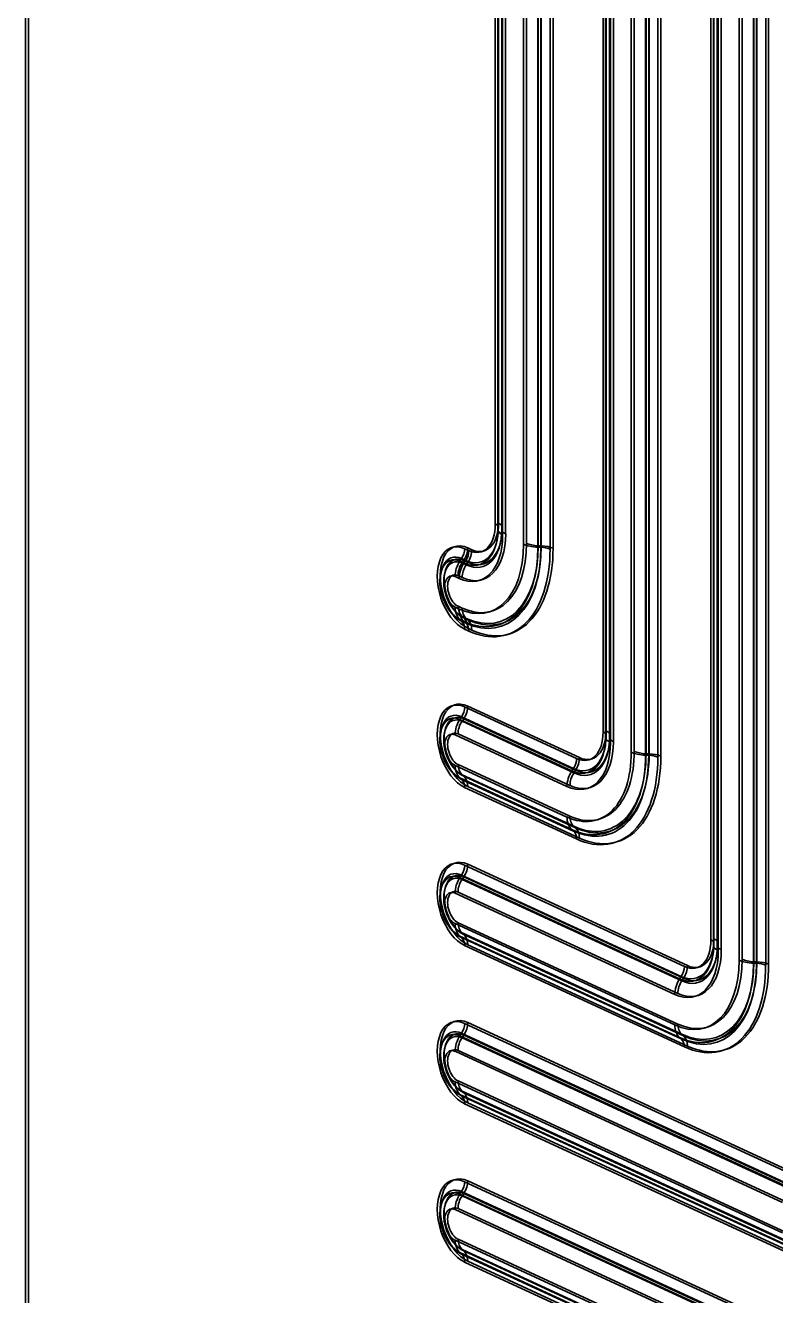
# Model space of a CAD drawing. Header units: millimetres. Extents: x -32 to 32, y -59 to 59.
# Drawn here: x -31.64 to -12.31, y -13.16 to 19.57 of the extents above; entities that cross this region are included whole.
import ezdxf

# ---------------------------------------------------------------- set-up
doc = ezdxf.new("R2010")
doc.units = ezdxf.units.MM
doc.layers.add('1', color=7, linetype='Continuous', true_color=0xffffff)

msp = doc.modelspace()

# ---------------------------------------------------------------- linework, layer by layer
at = {"layer": '1', "color": 254, "linetype": 'Continuous', "lineweight": 35}
for p, q in [((-31.639, -22.539), (-31.639, 51.609)), ((-31.561, -22.515), (-31.561, 51.633)), ((-19.53, 6.725), (-19.53, 33.604)), ((-19.465, 33.457), (-19.465, 6.578)), ((-19.462, 6.599), (-19.462, 33.478)), ((-19.454, 6.629), (-19.454, 33.508)), ((-19.453, 6.749), (-19.453, 33.628)), ((-19.452, 6.642), (-19.452, 33.521)), ((-19.365, 33.457), (-19.365, 6.578)), ((-19.362, 6.595), (-19.362, 33.474)), ((-19.354, 6.625), (-19.354, 33.504)), ((-19.352, 6.642), (-19.352, 33.521)), ((-19.341, 6.448), (-19.341, 33.327)), ((-19.264, 6.471), (-19.264, 33.35)), ((-18.805, 6.2), (-18.805, 33.079)), ((-18.727, 6.224), (-18.727, 33.103)), ((-18.434, 6.125), (-18.434, 33.004)), ((-18.424, 6.163), (-18.424, 33.041)), ((-18.355, 6.122), (-18.355, 33.001)), ((-18.345, 6.159), (-18.345, 33.038)), ((-18.119, 32.953), (-18.119, 6.074)), ((-18.042, 32.977), (-18.042, 6.098)), ((-16.753, 1.366), (-16.753, 28.245)), ((-16.675, 1.39), (-16.675, 28.268)), ((-16.674, 1.283), (-16.674, 28.162)), ((-16.574, 1.283), (-16.574, 28.162)), ((-16.687, 28.098), (-16.687, 1.219)), ((-16.684, 28.119), (-16.684, 1.24)), ((-16.676, 28.148), (-16.676, 1.27)), ((-16.587, 28.098), (-16.587, 1.219)), ((-16.585, 28.115), (-16.585, 1.236)), ((-16.577, 28.145), (-16.577, 1.266)), ((-16.564, 27.967), (-16.564, 1.088)), ((-16.486, 27.991), (-16.486, 1.112)), ((-16.027, 27.72), (-16.027, 0.841)), ((-15.95, 27.743), (-15.95, 0.865)), ((-15.657, 27.645), (-15.657, 0.766)), ((-15.647, 27.682), (-15.647, 0.803)), ((-15.578, 27.642), (-15.578, 0.763)), ((-15.567, 27.679), (-15.567, 0.8)), ((-15.342, 27.594), (-15.342, 0.715)), ((-15.264, 27.617), (-15.264, 0.739)), ((-13.976, -3.993), (-13.976, 22.885)), ((-13.91, 22.738), (-13.91, -4.141)), ((-13.907, -4.12), (-13.907, 22.759)), ((-13.899, -4.09), (-13.899, 22.789)), ((-13.898, -3.97), (-13.898, 22.909)), ((-13.897, -4.076), (-13.897, 22.802)), ((-13.81, 22.738), (-13.81, -4.141)), ((-13.808, -4.123), (-13.808, 22.755)), ((-13.799, -4.094), (-13.799, 22.785)), ((-13.797, -4.076), (-13.797, 22.802)), ((-13.787, -4.271), (-13.787, 22.608)), ((-13.709, -4.247), (-13.709, 22.632)), ((-13.25, -4.518), (-13.25, 22.36)), ((-13.172, -4.495), (-13.172, 22.384)), ((-12.88, -4.594), (-12.88, 22.285)), ((-12.869, -4.556), (-12.869, 22.323)), ((-12.8, -4.597), (-12.8, 22.282)), ((-12.79, -4.559), (-12.79, 22.32)), ((-12.564, 22.234), (-12.564, -4.644)), ((-12.487, 22.258), (-12.487, -4.621)), ((-19.454, 6.629), (-19.462, 6.599)), ((-19.354, 6.625), (-19.362, 6.595)), ((-19.497, 6.256), (-19.487, 6.299)), ((-19.399, 6.234), (-19.389, 6.278)), ((-20.32, 6.086), (-20.213, 6.037)), ((-20.242, 6.11), (-20.136, 6.061)), ((-18.434, 6.125), (-18.355, 6.122)), ((-18.424, 6.163), (-18.345, 6.159)), ((-20.399, 5.833), (-20.443, 5.767)), ((-20.443, 5.767), (-20.337, 5.718)), ((-20.399, 5.833), (-20.293, 5.784)), ((-20.345, 5.784), (-20.388, 5.718)), ((-20.388, 5.718), (-20.282, 5.669)), ((-20.345, 5.784), (-20.238, 5.735)), ((-20.293, 5.784), (-20.337, 5.718)), ((-20.238, 5.735), (-20.282, 5.669)), ((-20.927, 5.495), (-20.936, 5.451)), ((-20.829, 5.474), (-20.839, 5.43)), ((-20.568, 5.368), (-20.462, 5.319)), ((-20.491, 5.392), (-20.384, 5.343)), ((-20.491, 4.604), (-20.384, 4.555)), ((-20.607, 4.373), (-20.575, 4.342)), ((-20.568, 4.581), (-20.462, 4.532)), ((-20.538, 4.446), (-20.505, 4.415)), ((-20.443, 4.258), (-20.399, 4.219)), ((-20.443, 4.258), (-20.337, 4.209)), ((-20.388, 4.341), (-20.282, 4.292)), ((-20.388, 4.341), (-20.345, 4.302)), ((-20.345, 4.302), (-20.238, 4.253)), ((-20.282, 4.292), (-20.238, 4.253)), ((-20.399, 4.219), (-20.293, 4.17)), ((-20.337, 4.209), (-20.293, 4.17)), ((-20.213, 3.965), (-20.32, 4.014)), ((-20.136, 3.989), (-20.242, 4.038)), ((-20.32, 2.008), (-17.436, 0.678)), ((-20.242, 2.032), (-17.359, 0.702)), ((-20.399, 1.755), (-20.443, 1.689)), ((-17.559, 0.359), (-20.443, 1.689)), ((-17.516, 0.424), (-20.399, 1.755)), ((-20.345, 1.706), (-20.388, 1.64)), ((-17.504, 0.31), (-20.388, 1.64)), ((-17.461, 0.376), (-20.345, 1.706)), ((-20.927, 1.417), (-20.936, 1.373)), ((-20.829, 1.396), (-20.839, 1.352)), ((-17.607, -0.016), (-20.491, 1.314)), ((-17.684, -0.04), (-20.568, 1.29)), ((-16.684, 1.24), (-16.676, 1.27)), ((-16.585, 1.236), (-16.577, 1.266)), ((-16.719, 0.896), (-16.71, 0.94)), ((-16.622, 0.875), (-16.612, 0.919)), ((-15.578, 0.763), (-15.657, 0.766)), ((-15.567, 0.8), (-15.647, 0.803)), ((-17.684, -0.828), (-20.568, 0.502)), ((-20.538, 0.367), (-20.505, 0.337)), ((-17.607, -0.804), (-20.491, 0.526)), ((-17.559, 0.359), (-17.516, 0.424)), ((-17.504, 0.31), (-17.461, 0.376)), ((-20.607, 0.295), (-20.575, 0.264)), ((-17.559, -1.15), (-20.443, 0.18)), ((-20.443, 0.18), (-20.399, 0.141)), ((-17.516, -1.189), (-20.399, 0.141)), ((-17.504, -1.068), (-20.388, 0.263)), ((-20.388, 0.263), (-20.345, 0.224)), ((-17.461, -1.107), (-20.345, 0.224)), ((-17.436, -1.394), (-20.32, -0.064)), ((-17.359, -1.37), (-20.242, -0.04)), ((-17.516, -1.189), (-17.559, -1.15)), ((-17.461, -1.107), (-17.504, -1.068)), ((-20.32, -2.07), (-14.659, -4.681)), ((-20.242, -2.046), (-14.581, -4.658)), ((-20.399, -2.324), (-20.443, -2.389)), ((-20.443, -2.389), (-14.782, -5.001)), ((-20.399, -2.324), (-14.738, -4.935)), ((-20.345, -2.372), (-20.388, -2.438)), ((-20.388, -2.438), (-14.727, -5.049)), ((-20.345, -2.372), (-14.683, -4.984)), ((-20.927, -2.661), (-20.936, -2.705)), ((-20.829, -2.682), (-20.839, -2.726)), ((-20.568, -2.788), (-14.907, -5.399)), ((-20.491, -2.764), (-14.829, -5.376)), ((-20.568, -3.576), (-14.907, -6.187)), ((-20.491, -3.552), (-14.829, -6.163)), ((-20.607, -3.783), (-20.575, -3.814)), ((-20.538, -3.711), (-20.505, -3.742)), ((-20.443, -3.898), (-14.782, -6.509)), ((-20.443, -3.898), (-20.399, -3.937)), ((-20.388, -3.816), (-20.345, -3.855)), ((-20.388, -3.816), (-14.727, -6.427)), ((-20.345, -3.855), (-14.683, -6.466)), ((-20.399, -3.937), (-14.738, -6.548)), ((-14.659, -6.753), (-20.32, -4.142)), ((-14.581, -6.73), (-20.242, -4.118)), ((-13.899, -4.09), (-13.907, -4.12)), ((-13.799, -4.094), (-13.808, -4.123)), ((-13.942, -4.463), (-13.932, -4.419)), ((-13.844, -4.484), (-13.835, -4.441)), ((-12.869, -4.556), (-12.79, -4.559)), ((-12.88, -4.594), (-12.8, -4.597)), ((-14.738, -4.935), (-14.782, -5.001)), ((-14.683, -4.984), (-14.727, -5.049)), ((-20.32, -6.148), (-11.881, -10.041)), ((-20.242, -6.124), (-11.804, -10.017)), ((-20.399, -6.402), (-20.443, -6.467)), ((-12.005, -10.36), (-20.443, -6.467)), ((-11.961, -10.294), (-20.399, -6.402)), ((-20.345, -6.451), (-20.388, -6.516)), ((-11.95, -10.409), (-20.388, -6.516)), ((-11.906, -10.343), (-20.345, -6.451)), ((-14.782, -6.509), (-14.738, -6.548)), ((-14.727, -6.427), (-14.683, -6.466)), ((-20.927, -6.739), (-20.936, -6.783)), ((-20.829, -6.761), (-20.839, -6.804)), ((-12.13, -10.759), (-20.568, -6.866)), ((-12.052, -10.735), (-20.491, -6.842)), ((-12.13, -11.546), (-20.568, -7.654)), ((-20.538, -7.789), (-20.505, -7.82)), ((-12.052, -11.523), (-20.491, -7.63)), ((-20.607, -7.861), (-20.575, -7.892)), ((-12.005, -11.869), (-20.443, -7.976)), ((-20.443, -7.976), (-20.399, -8.015)), ((-11.961, -11.908), (-20.399, -8.015)), ((-11.95, -11.786), (-20.388, -7.894)), ((-20.388, -7.894), (-20.345, -7.933)), ((-11.906, -11.825), (-20.345, -7.933)), ((-11.881, -12.113), (-20.32, -8.22)), ((-11.804, -12.089), (-20.242, -8.196)), ((-20.32, -10.226), (-9.104, -15.4)), ((-20.242, -10.203), (-9.026, -15.376)), ((-20.399, -10.48), (-20.443, -10.546)), ((-20.443, -10.546), (-9.227, -15.719)), ((-20.399, -10.48), (-9.184, -15.654)), ((-20.345, -10.529), (-20.388, -10.594)), ((-20.388, -10.594), (-9.172, -15.768)), ((-20.345, -10.529), (-9.129, -15.702)), ((-20.927, -10.817), (-20.936, -10.861)), ((-20.829, -10.839), (-20.839, -10.883)), ((-20.568, -10.944), (-9.352, -16.118)), ((-20.491, -10.92), (-9.275, -16.094)), ((-20.568, -11.732), (-9.352, -16.906)), ((-20.491, -11.708), (-9.275, -16.882)), ((-20.607, -11.939), (-20.575, -11.97)), ((-20.538, -11.867), (-20.505, -11.898)), ((-20.443, -12.054), (-20.399, -12.093)), ((-20.443, -12.054), (-9.227, -17.228)), ((-20.399, -12.093), (-9.184, -17.267)), ((-20.388, -11.972), (-9.172, -17.146)), ((-20.388, -11.972), (-20.345, -12.011)), ((-20.345, -12.011), (-9.129, -17.185)), ((-9.104, -17.472), (-20.32, -12.298)), ((-9.026, -17.448), (-20.242, -12.275))]:
    msp.add_line(p, q, dxfattribs=at)
for centre, major_axis, ratio, start_param, end_param in [((-20.337, 7.003), (0.405, -1.326), 0.585049, 5.80191, 7.372706), ((-20.293, 7.016), (0.389, -1.272), 0.585049, 5.80191, 7.372706), ((-20.282, 7.019), (0.426, -1.393), 0.585049, 5.80191, 7.372706), ((-20.238, 7.033), (0.409, -1.339), 0.585049, 5.80191, 7.372706), ((-20.213, 7.04), (0.316, -1.035), 0.585049, 5.80191, 7.372706), ((-20.136, 7.064), (0.316, -1.035), 0.585049, 5.80191, 7.372706), ((-19.802, 6.642), (0.35, 0), 0.375419, 6.180911, 6.966309), ((-18.915, 6.578), (-0.55, 0), 0.375419, 6.180911, 6.966309), ((-19.802, 6.642), (0.45, 0), 0.375419, 6.180911, 6.966309), ((-18.915, 6.578), (-0.45, 0), 0.375419, 6.180911, 6.966309), ((-20.32, 5.05), (-0.327, 1.069), 0.585049, 5.80191, 8.943503), ((-20.242, 5.074), (-0.327, 1.069), 0.585049, 5.80191, 8.943503), ((-20.462, 6.965), (0.519, -1.698), 0.585049, 5.80191, 7.372706), ((-20.384, 6.988), (0.519, -1.698), 0.585049, 5.80191, 7.372706), ((-20.384, 6.988), (0.767, -2.51), 0.585049, 5.80191, 7.372706), ((-18.378, 6.331), (-0.45, 0), 0.375419, 0.683124, 1.468522), ((-20.399, 5.026), (0.254, -0.832), 0.585049, 2.660317, 5.80191), ((-20.443, 5.013), (-0.238, 0.778), 0.585049, 5.80191, 8.943503), ((-20.462, 6.965), (0.767, -2.51), 0.585049, 5.80191, 7.372706), ((-20.591, 6.003), (-0.147, -0.318), 0.718873, 1.355909, 2.141307), ((-20.591, 6.003), (-0.188, -0.409), 0.718873, 1.355909, 2.141307), ((-20.337, 7.003), (0.881, -2.882), 0.585049, 5.80191, 7.372706), ((-20.293, 7.016), (0.897, -2.936), 0.585049, 5.80191, 7.372706), ((-20.485, 5.954), (-0.147, -0.318), 0.718873, 1.355909, 2.141307), ((-20.282, 7.019), (0.86, -2.815), 0.585049, 5.80191, 7.372706), ((-20.238, 7.033), (0.876, -2.869), 0.585049, 5.80191, 7.372706), ((-20.485, 5.954), (-0.188, -0.409), 0.718873, 1.355909, 2.141307), ((-20.213, 7.04), (-0.969, 3.173), 0.585049, 2.660317, 4.231114), ((-20.136, 7.064), (-0.969, 3.173), 0.585049, 2.660317, 4.231114), ((-18.378, 6.331), (-0.55, 0), 0.375419, 0.683124, 1.468522), ((-18.391, 5.991), (0.35, 0), 0.375419, 0.683124, 1.468522), ((-18.391, 5.991), (0.45, 0), 0.375419, 0.683124, 1.468522), ((-20.345, 5.043), (0.234, -0.765), 0.585049, 2.660317, 5.80191), ((-20.388, 5.03), (-0.217, 0.711), 0.585049, 5.80191, 8.943503), ((-20.141, 5.499), (-0.23, -0.499), 0.718873, 4.497501, 5.282899), ((-20.141, 5.499), (-0.188, -0.409), 0.718873, 4.497501, 5.282899), ((-20.035, 5.45), (0.23, 0.499), 0.718873, 1.355909, 2.141307), ((-20.035, 5.45), (0.188, 0.409), 0.718873, 1.355909, 2.141307), ((-20.568, 4.975), (0.124, -0.406), 0.585049, 2.660317, 5.80191), ((-20.491, 4.998), (0.124, -0.406), 0.585049, 2.660317, 5.80191), ((-20.141, 4.711), (0.188, 0.409), 0.718873, 2.141307, 2.926705), ((-20.141, 4.711), (0.23, 0.499), 0.718873, 2.141307, 2.926705), ((-20.035, 4.662), (0.23, 0.499), 0.718873, 2.141307, 2.926705), ((-20.035, 4.662), (0.188, 0.409), 0.718873, 2.141307, 2.926705), ((-20.591, 3.931), (-0.188, -0.409), 0.718873, 2.141307, 2.926705), ((-20.591, 3.931), (-0.147, -0.318), 0.718873, 2.141307, 2.926705), ((-20.485, 3.882), (-0.147, -0.318), 0.718873, 2.141307, 2.926705), ((-20.485, 3.882), (-0.188, -0.409), 0.718873, 2.141307, 2.926705), ((-20.32, 0.972), (-0.327, 1.069), 0.585049, 5.80191, 8.943503), ((-20.242, 0.996), (-0.327, 1.069), 0.585049, 5.80191, 8.943503), ((-20.591, 1.925), (-0.147, -0.318), 0.718873, 1.355909, 2.141307), ((-20.591, 1.925), (-0.188, -0.409), 0.718873, 1.355909, 2.141307), ((-20.443, 0.935), (-0.238, 0.778), 0.585049, 5.80191, 8.943503), ((-20.399, 0.948), (0.254, -0.832), 0.585049, 2.660317, 5.80191), ((-20.388, 0.951), (-0.217, 0.711), 0.585049, 5.80191, 8.943503), ((-20.345, 0.965), (0.234, -0.765), 0.585049, 2.660317, 5.80191), ((-20.141, 1.421), (-0.23, -0.499), 0.718873, 4.497501, 5.282899), ((-20.141, 1.421), (-0.188, -0.409), 0.718873, 4.497501, 5.282899), ((-20.568, 0.896), (0.124, -0.406), 0.585049, 2.660317, 5.80191), ((-20.491, 0.92), (0.124, -0.406), 0.585049, 2.660317, 5.80191), ((-17.436, 1.681), (0.316, -1.035), 0.585049, 5.80191, 7.372706), ((-17.359, 1.705), (0.316, -1.035), 0.585049, 5.80191, 7.372706), ((-17.024, 1.283), (0.35, 0), 0.375419, 6.180911, 6.966309), ((-17.024, 1.283), (0.45, 0), 0.375419, 6.180911, 6.966309), ((-17.684, 1.605), (-0.519, 1.698), 0.585049, 2.660317, 4.231114), ((-17.607, 1.629), (-0.519, 1.698), 0.585049, 2.660317, 4.231114), ((-17.559, 1.643), (-0.405, 1.326), 0.585049, 2.660317, 4.231114), ((-17.516, 1.657), (-0.389, 1.272), 0.585049, 2.660317, 4.231114), ((-17.504, 1.66), (-0.426, 1.393), 0.585049, 2.660317, 4.231114), ((-17.461, 1.674), (-0.409, 1.339), 0.585049, 2.660317, 4.231114), ((-16.137, 1.219), (-0.55, 0), 0.375419, 6.180911, 6.966309), ((-16.137, 1.219), (-0.45, 0), 0.375419, 6.180911, 6.966309), ((-17.684, 1.605), (-0.767, 2.51), 0.585049, 2.660317, 4.231114), ((-17.607, 1.629), (-0.767, 2.51), 0.585049, 2.660317, 4.231114), ((-17.559, 1.643), (-0.881, 2.882), 0.585049, 2.660317, 4.231114), ((-17.516, 1.657), (-0.897, 2.936), 0.585049, 2.660317, 4.231114), ((-17.708, 0.595), (-0.147, -0.318), 0.718873, 1.355909, 2.141307), ((-17.504, 1.66), (-0.86, 2.815), 0.585049, 2.660317, 4.231114), ((-17.461, 1.674), (-0.876, 2.869), 0.585049, 2.660317, 4.231114), ((-17.708, 0.595), (-0.188, -0.409), 0.718873, 1.355909, 2.141307), ((-17.436, 1.681), (-0.969, 3.173), 0.585049, 2.660317, 4.231114), ((-17.359, 1.705), (-0.969, 3.173), 0.585049, 2.660317, 4.231114), ((-15.601, 0.971), (-0.55, 0), 0.375419, 0.683124, 1.468522), ((-15.601, 0.971), (-0.45, 0), 0.375419, 0.683124, 1.468522), ((-15.613, 0.632), (0.35, 0), 0.375419, 0.683124, 1.468522), ((-15.613, 0.632), (0.45, 0), 0.375419, 0.683124, 1.468522), ((-20.141, 0.633), (0.23, 0.499), 0.718873, 2.141307, 2.926705), ((-20.141, 0.633), (0.188, 0.409), 0.718873, 2.141307, 2.926705), ((-17.258, 0.09), (0.23, 0.499), 0.718873, 1.355909, 2.141307), ((-20.591, -0.147), (-0.147, -0.318), 0.718873, 2.141307, 2.926705), ((-20.591, -0.147), (-0.188, -0.409), 0.718873, 2.141307, 2.926705), ((-17.258, 0.09), (0.188, 0.409), 0.718873, 1.355909, 2.141307), ((-17.258, -0.697), (0.23, 0.499), 0.718873, 2.141307, 2.926705), ((-17.258, -0.697), (0.188, 0.409), 0.718873, 2.141307, 2.926705), ((-17.708, -1.477), (-0.147, -0.318), 0.718873, 2.141307, 2.926705), ((-17.708, -1.477), (-0.188, -0.409), 0.718873, 2.141307, 2.926705), ((-20.32, -3.106), (-0.327, 1.069), 0.585049, 5.80191, 8.943503), ((-20.242, -3.082), (-0.327, 1.069), 0.585049, 5.80191, 8.943503), ((-20.399, -3.13), (0.254, -0.832), 0.585049, 2.660317, 5.80191), ((-20.443, -3.144), (-0.238, 0.778), 0.585049, 5.80191, 8.943503), ((-20.345, -3.113), (0.234, -0.765), 0.585049, 2.660317, 5.80191), ((-20.591, -2.153), (-0.147, -0.318), 0.718873, 1.355909, 2.141307), ((-20.591, -2.153), (-0.188, -0.409), 0.718873, 1.355909, 2.141307), ((-20.388, -3.127), (-0.217, 0.711), 0.585049, 5.80191, 8.943503), ((-20.141, -2.658), (-0.23, -0.499), 0.718873, 4.497501, 5.282899), ((-20.141, -2.658), (-0.188, -0.409), 0.718873, 4.497501, 5.282899), ((-20.568, -3.182), (0.124, -0.406), 0.585049, 2.660317, 5.80191), ((-20.491, -3.158), (0.124, -0.406), 0.585049, 2.660317, 5.80191), ((-20.141, -3.445), (0.23, 0.499), 0.718873, 2.141307, 2.926705), ((-20.141, -3.445), (0.188, 0.409), 0.718873, 2.141307, 2.926705), ((-20.591, -4.225), (-0.188, -0.409), 0.718873, 2.141307, 2.926705), ((-20.591, -4.225), (-0.147, -0.318), 0.718873, 2.141307, 2.926705), ((-14.829, -3.73), (0.519, -1.698), 0.585049, 5.80191, 7.372706), ((-14.782, -3.716), (0.405, -1.326), 0.585049, 5.80191, 7.372706), ((-14.738, -3.703), (0.389, -1.272), 0.585049, 5.80191, 7.372706), ((-14.727, -3.699), (0.426, -1.393), 0.585049, 5.80191, 7.372706), ((-14.683, -3.686), (0.409, -1.339), 0.585049, 5.80191, 7.372706), ((-14.659, -3.678), (0.316, -1.035), 0.585049, 5.80191, 7.372706), ((-14.581, -3.655), (0.316, -1.035), 0.585049, 5.80191, 7.372706), ((-14.247, -4.076), (0.35, 0), 0.375419, 6.180911, 6.966309), ((-13.36, -4.141), (-0.55, 0), 0.375419, 6.180911, 6.966309), ((-14.247, -4.076), (0.45, 0), 0.375419, 6.180911, 6.966309), ((-13.36, -4.141), (-0.45, 0), 0.375419, 6.180911, 6.966309), ((-14.907, -3.754), (0.519, -1.698), 0.585049, 5.80191, 7.372706), ((-14.907, -3.754), (0.767, -2.51), 0.585049, 5.80191, 7.372706), ((-14.829, -3.73), (0.767, -2.51), 0.585049, 5.80191, 7.372706), ((-14.727, -3.699), (0.86, -2.815), 0.585049, 5.80191, 7.372706), ((-14.683, -3.686), (0.876, -2.869), 0.585049, 5.80191, 7.372706), ((-12.823, -4.388), (-0.55, 0), 0.375419, 0.683124, 1.468522), ((-12.823, -4.388), (-0.45, 0), 0.375419, 0.683124, 1.468522), ((-12.836, -4.727), (0.45, 0), 0.375419, 0.683124, 1.468522), ((-14.782, -3.716), (0.881, -2.882), 0.585049, 5.80191, 7.372706), ((-14.738, -3.703), (0.897, -2.936), 0.585049, 5.80191, 7.372706), ((-14.93, -4.764), (-0.147, -0.318), 0.718873, 1.355909, 2.141307), ((-14.93, -4.764), (-0.188, -0.409), 0.718873, 1.355909, 2.141307), ((-14.659, -3.678), (-0.969, 3.173), 0.585049, 2.660317, 4.231114), ((-14.581, -3.655), (-0.969, 3.173), 0.585049, 2.660317, 4.231114), ((-12.836, -4.727), (0.35, 0), 0.375419, 0.683124, 1.468522), ((-14.48, -5.269), (0.23, 0.499), 0.718873, 1.355909, 2.141307), ((-14.48, -5.269), (0.188, 0.409), 0.718873, 1.355909, 2.141307), ((-20.32, -7.184), (-0.327, 1.069), 0.585049, 5.80191, 8.943503), ((-20.242, -7.16), (-0.327, 1.069), 0.585049, 5.80191, 8.943503), ((-20.591, -6.231), (-0.147, -0.318), 0.718873, 1.355909, 2.141307), ((-20.591, -6.231), (-0.188, -0.409), 0.718873, 1.355909, 2.141307), ((-14.48, -6.057), (0.23, 0.499), 0.718873, 2.141307, 2.926705), ((-14.48, -6.057), (0.188, 0.409), 0.718873, 2.141307, 2.926705), ((-20.443, -7.222), (-0.238, 0.778), 0.585049, 5.80191, 8.943503), ((-20.399, -7.208), (0.254, -0.832), 0.585049, 2.660317, 5.80191), ((-20.388, -7.205), (-0.217, 0.711), 0.585049, 5.80191, 8.943503), ((-20.345, -7.192), (0.234, -0.765), 0.585049, 2.660317, 5.80191), ((-20.141, -6.736), (-0.23, -0.499), 0.718873, 4.497501, 5.282899), ((-20.141, -6.736), (-0.188, -0.409), 0.718873, 4.497501, 5.282899), ((-14.93, -6.836), (-0.188, -0.409), 0.718873, 2.141307, 2.926705), ((-20.568, -7.26), (0.124, -0.406), 0.585049, 2.660317, 5.80191), ((-20.491, -7.236), (0.124, -0.406), 0.585049, 2.660317, 5.80191), ((-14.93, -6.836), (-0.147, -0.318), 0.718873, 2.141307, 2.926705), ((-20.141, -7.523), (0.23, 0.499), 0.718873, 2.141307, 2.926705), ((-20.141, -7.523), (0.188, 0.409), 0.718873, 2.141307, 2.926705), ((-20.591, -8.303), (-0.147, -0.318), 0.718873, 2.141307, 2.926705), ((-20.591, -8.303), (-0.188, -0.409), 0.718873, 2.141307, 2.926705), ((-20.32, -11.262), (-0.327, 1.069), 0.585049, 5.80191, 8.943503), ((-20.242, -11.239), (-0.327, 1.069), 0.585049, 5.80191, 8.943503), ((-20.443, -11.3), (-0.238, 0.778), 0.585049, 5.80191, 8.943503), ((-20.399, -11.287), (0.254, -0.832), 0.585049, 2.660317, 5.80191), ((-20.345, -11.27), (0.234, -0.765), 0.585049, 2.660317, 5.80191), ((-20.591, -10.309), (-0.147, -0.318), 0.718873, 1.355909, 2.141307), ((-20.591, -10.309), (-0.188, -0.409), 0.718873, 1.355909, 2.141307), ((-20.388, -11.283), (-0.217, 0.711), 0.585049, 5.80191, 8.943503), ((-20.141, -10.814), (-0.23, -0.499), 0.718873, 4.497501, 5.282899), ((-20.141, -10.814), (-0.188, -0.409), 0.718873, 4.497501, 5.282899), ((-20.568, -11.338), (0.124, -0.406), 0.585049, 2.660317, 5.80191), ((-20.491, -11.314), (0.124, -0.406), 0.585049, 2.660317, 5.80191), ((-20.141, -11.602), (0.23, 0.499), 0.718873, 2.141307, 2.926705), ((-20.141, -11.602), (0.188, 0.409), 0.718873, 2.141307, 2.926705), ((-20.591, -12.381), (-0.147, -0.318), 0.718873, 2.141307, 2.926705), ((-20.591, -12.381), (-0.188, -0.409), 0.718873, 2.141307, 2.926705)]:
    msp.add_ellipse(centre, major_axis=major_axis, ratio=ratio, start_param=start_param, end_param=end_param, dxfattribs=at)
for points, knots in [([(-19.465, 6.578), (-19.465, 6.556), (-19.466, 6.491), (-19.473, 6.39), (-19.487, 6.301), (-19.497, 6.253), (-19.5, 6.239)], [0, 0, 0, 0, 0.177488, 0.518755, 0.85624, 1, 1, 1, 1]), ([(-19.479, 6.339), (-19.473, 6.37), (-19.461, 6.451), (-19.453, 6.553), (-19.452, 6.623), (-19.452, 6.642)], [0, 0, 0, 0, 0.324685, 0.817399, 1, 1, 1, 1]), ([(-19.365, 6.578), (-19.365, 6.554), (-19.366, 6.486), (-19.374, 6.379), (-19.389, 6.281), (-19.401, 6.227), (-19.405, 6.209)], [0, 0, 0, 0, 0.173357, 0.506484, 0.83663, 1, 1, 1, 1]), ([(-19.384, 6.302), (-19.384, 6.303), (-19.374, 6.352), (-19.359, 6.452), (-19.352, 6.567), (-19.352, 6.63), (-19.352, 6.642)], [0, 0, 0, 0, 0.0036, 0.458121, 0.896287, 1, 1, 1, 1]), ([(-20.937, 5.449), (-20.951, 5.38), (-20.963, 5.271), (-20.955, 5.112), (-20.933, 4.974), (-20.892, 4.825), (-20.827, 4.67), (-20.74, 4.523), (-20.67, 4.439), (-20.634, 4.401)], [0, 0, 0, 0, 0.19127, 0.301327, 0.421722, 0.553219, 0.696709, 0.8532, 1, 1, 1, 1]), ([(-20.576, 4.344), (-20.594, 4.361), (-20.632, 4.402), (-20.69, 4.476), (-20.747, 4.564), (-20.8, 4.663), (-20.846, 4.77), (-20.885, 4.883), (-20.915, 4.998), (-20.936, 5.113), (-20.947, 5.225), (-20.948, 5.33), (-20.94, 5.426), (-20.93, 5.483), (-20.923, 5.51), (-20.923, 5.511)], [0, 0, 0, 0, 0.076472, 0.157938, 0.240607, 0.324344, 0.408898, 0.493969, 0.579238, 0.664323, 0.748856, 0.832539, 0.915113, 0.996423, 1, 1, 1, 1]), ([(-20.846, 5.394), (-20.854, 5.343), (-20.862, 5.254), (-20.856, 5.121), (-20.835, 4.995), (-20.797, 4.858), (-20.738, 4.716), (-20.654, 4.575), (-20.586, 4.493), (-20.547, 4.454)], [0, 0, 0, 0, 0.157928, 0.269312, 0.391271, 0.524476, 0.669719, 0.827899, 1, 1, 1, 1]), ([(-20.501, 4.411), (-20.502, 4.411), (-20.518, 4.426), (-20.552, 4.462), (-20.605, 4.529), (-20.657, 4.608), (-20.706, 4.699), (-20.75, 4.799), (-20.787, 4.905), (-20.816, 5.014), (-20.836, 5.122), (-20.846, 5.227), (-20.848, 5.324), (-20.841, 5.408), (-20.833, 5.455), (-20.829, 5.476)], [0, 0, 0, 0, 0.000678, 0.080131, 0.16111, 0.243783, 0.327982, 0.413371, 0.499532, 0.58602, 0.672315, 0.757898, 0.842367, 0.925398, 1, 1, 1, 1]), ([(-20.937, 1.371), (-20.951, 1.304), (-20.963, 1.195), (-20.956, 1.038), (-20.934, 0.902), (-20.894, 0.753), (-20.829, 0.597), (-20.744, 0.451), (-20.676, 0.367), (-20.641, 0.33)], [0, 0, 0, 0, 0.190222, 0.300332, 0.421163, 0.553479, 0.698174, 0.856262, 1, 1, 1, 1]), ([(-20.576, 0.266), (-20.594, 0.283), (-20.632, 0.324), (-20.69, 0.398), (-20.747, 0.486), (-20.8, 0.585), (-20.846, 0.692), (-20.885, 0.804), (-20.915, 0.92), (-20.936, 1.035), (-20.947, 1.147), (-20.948, 1.252), (-20.94, 1.348), (-20.93, 1.405), (-20.923, 1.431), (-20.923, 1.433)], [0, 0, 0, 0, 0.076472, 0.157938, 0.240607, 0.324344, 0.408898, 0.493969, 0.579238, 0.664323, 0.748856, 0.832539, 0.915113, 0.996423, 1, 1, 1, 1]), ([(-20.846, 1.313), (-20.855, 1.263), (-20.862, 1.177), (-20.856, 1.046), (-20.836, 0.921), (-20.799, 0.785), (-20.74, 0.643), (-20.661, 0.507), (-20.598, 0.429), (-20.564, 0.394)], [0, 0, 0, 0, 0.158425, 0.27151, 0.395892, 0.532254, 0.681403, 0.844262, 1, 1, 1, 1]), ([(-20.501, 0.333), (-20.502, 0.333), (-20.518, 0.348), (-20.552, 0.384), (-20.605, 0.45), (-20.657, 0.53), (-20.706, 0.621), (-20.75, 0.721), (-20.787, 0.826), (-20.816, 0.935), (-20.836, 1.044), (-20.846, 1.148), (-20.848, 1.246), (-20.841, 1.33), (-20.833, 1.377), (-20.829, 1.398)], [0, 0, 0, 0, 0.000678, 0.080131, 0.16111, 0.243783, 0.327982, 0.413371, 0.499532, 0.58602, 0.672315, 0.757898, 0.842367, 0.925398, 1, 1, 1, 1]), ([(-16.687, 1.219), (-16.687, 1.196), (-16.688, 1.132), (-16.696, 1.03), (-16.709, 0.945), (-16.719, 0.9), (-16.721, 0.889)], [0, 0, 0, 0, 0.183195, 0.535438, 0.883776, 1, 1, 1, 1]), ([(-16.706, 0.957), (-16.698, 0.996), (-16.684, 1.084), (-16.676, 1.194), (-16.674, 1.264), (-16.674, 1.283)], [0, 0, 0, 0, 0.372467, 0.830319, 1, 1, 1, 1]), ([(-16.587, 1.219), (-16.587, 1.195), (-16.589, 1.127), (-16.596, 1.019), (-16.611, 0.926), (-16.621, 0.876), (-16.624, 0.863)], [0, 0, 0, 0, 0.180782, 0.528178, 0.872466, 1, 1, 1, 1]), ([(-16.608, 0.938), (-16.608, 0.94), (-16.597, 0.991), (-16.582, 1.093), (-16.575, 1.208), (-16.574, 1.271), (-16.574, 1.283)], [0, 0, 0, 0, 0.018789, 0.466382, 0.897868, 1, 1, 1, 1]), ([(-20.937, -2.707), (-20.951, -2.775), (-20.963, -2.883), (-20.956, -3.04), (-20.934, -3.177), (-20.894, -3.325), (-20.829, -3.481), (-20.744, -3.627), (-20.676, -3.711), (-20.641, -3.748)], [0, 0, 0, 0, 0.190222, 0.300332, 0.421163, 0.553479, 0.698174, 0.856262, 1, 1, 1, 1]), ([(-20.576, -3.813), (-20.594, -3.795), (-20.632, -3.755), (-20.69, -3.68), (-20.747, -3.592), (-20.8, -3.494), (-20.846, -3.387), (-20.885, -3.274), (-20.915, -3.158), (-20.936, -3.043), (-20.947, -2.931), (-20.948, -2.826), (-20.94, -2.73), (-20.93, -2.673), (-20.923, -2.647), (-20.923, -2.646)], [0, 0, 0, 0, 0.076472, 0.157938, 0.240607, 0.324344, 0.408898, 0.493969, 0.579238, 0.664323, 0.748856, 0.832539, 0.915113, 0.996423, 1, 1, 1, 1]), ([(-20.846, -2.765), (-20.855, -2.815), (-20.862, -2.902), (-20.856, -3.032), (-20.836, -3.157), (-20.799, -3.293), (-20.74, -3.435), (-20.661, -3.571), (-20.598, -3.649), (-20.564, -3.684)], [0, 0, 0, 0, 0.158425, 0.27151, 0.395892, 0.532254, 0.681403, 0.844262, 1, 1, 1, 1]), ([(-20.501, -3.745), (-20.502, -3.745), (-20.518, -3.73), (-20.552, -3.694), (-20.605, -3.628), (-20.657, -3.548), (-20.706, -3.457), (-20.75, -3.358), (-20.787, -3.252), (-20.816, -3.143), (-20.836, -3.034), (-20.846, -2.93), (-20.848, -2.833), (-20.841, -2.748), (-20.833, -2.701), (-20.829, -2.68)], [0, 0, 0, 0, 0.000678, 0.080131, 0.16111, 0.243783, 0.327982, 0.413371, 0.499532, 0.58602, 0.672315, 0.757898, 0.842367, 0.925398, 1, 1, 1, 1]), ([(-13.91, -4.141), (-13.91, -4.163), (-13.911, -4.228), (-13.919, -4.329), (-13.932, -4.418), (-13.943, -4.466), (-13.946, -4.48)], [0, 0, 0, 0, 0.177488, 0.518755, 0.85624, 1, 1, 1, 1]), ([(-13.924, -4.38), (-13.918, -4.348), (-13.906, -4.268), (-13.898, -4.166), (-13.897, -4.095), (-13.897, -4.076)], [0, 0, 0, 0, 0.324685, 0.817399, 1, 1, 1, 1]), ([(-13.81, -4.141), (-13.81, -4.164), (-13.811, -4.232), (-13.819, -4.34), (-13.834, -4.438), (-13.846, -4.492), (-13.85, -4.51)], [0, 0, 0, 0, 0.173357, 0.506484, 0.83663, 1, 1, 1, 1]), ([(-13.83, -4.417), (-13.83, -4.416), (-13.82, -4.366), (-13.805, -4.266), (-13.798, -4.152), (-13.797, -4.088), (-13.797, -4.076)], [0, 0, 0, 0, 0.0036, 0.458121, 0.896287, 1, 1, 1, 1]), ([(-20.937, -6.785), (-20.951, -6.853), (-20.963, -6.961), (-20.956, -7.118), (-20.934, -7.255), (-20.894, -7.403), (-20.829, -7.559), (-20.744, -7.705), (-20.676, -7.789), (-20.641, -7.826)], [0, 0, 0, 0, 0.190222, 0.300332, 0.421163, 0.553479, 0.698174, 0.856262, 1, 1, 1, 1]), ([(-20.576, -7.891), (-20.594, -7.873), (-20.632, -7.833), (-20.69, -7.758), (-20.747, -7.67), (-20.8, -7.572), (-20.846, -7.465), (-20.885, -7.352), (-20.915, -7.236), (-20.936, -7.121), (-20.947, -7.009), (-20.948, -6.904), (-20.94, -6.809), (-20.93, -6.751), (-20.923, -6.725), (-20.923, -6.724)], [0, 0, 0, 0, 0.076472, 0.157938, 0.240607, 0.324344, 0.408898, 0.493969, 0.579238, 0.664323, 0.748856, 0.832539, 0.915113, 0.996423, 1, 1, 1, 1]), ([(-20.846, -6.843), (-20.855, -6.893), (-20.862, -6.98), (-20.856, -7.111), (-20.836, -7.236), (-20.799, -7.371), (-20.74, -7.513), (-20.661, -7.649), (-20.598, -7.727), (-20.564, -7.762)], [0, 0, 0, 0, 0.158425, 0.27151, 0.395892, 0.532254, 0.681403, 0.844262, 1, 1, 1, 1]), ([(-20.501, -7.824), (-20.502, -7.824), (-20.518, -7.808), (-20.552, -7.773), (-20.605, -7.706), (-20.657, -7.626), (-20.706, -7.536), (-20.75, -7.436), (-20.787, -7.33), (-20.816, -7.221), (-20.836, -7.112), (-20.846, -7.008), (-20.848, -6.911), (-20.841, -6.826), (-20.833, -6.779), (-20.829, -6.758)], [0, 0, 0, 0, 0.000678, 0.080131, 0.16111, 0.243783, 0.327982, 0.413371, 0.499532, 0.58602, 0.672315, 0.757898, 0.842367, 0.925398, 1, 1, 1, 1]), ([(-20.937, -10.864), (-20.951, -10.931), (-20.963, -11.039), (-20.956, -11.196), (-20.934, -11.333), (-20.894, -11.481), (-20.829, -11.637), (-20.744, -11.783), (-20.676, -11.867), (-20.641, -11.905)], [0, 0, 0, 0, 0.190222, 0.300332, 0.421163, 0.553479, 0.698174, 0.856262, 1, 1, 1, 1]), ([(-20.576, -11.969), (-20.594, -11.951), (-20.632, -11.911), (-20.69, -11.836), (-20.747, -11.749), (-20.8, -11.65), (-20.846, -11.543), (-20.885, -11.43), (-20.915, -11.315), (-20.936, -11.199), (-20.947, -11.087), (-20.948, -10.982), (-20.94, -10.887), (-20.93, -10.83), (-20.923, -10.803), (-20.923, -10.802)], [0, 0, 0, 0, 0.076472, 0.157938, 0.240607, 0.324344, 0.408898, 0.493969, 0.579238, 0.664323, 0.748856, 0.832539, 0.915113, 0.996423, 1, 1, 1, 1]), ([(-20.846, -10.921), (-20.855, -10.971), (-20.862, -11.058), (-20.856, -11.189), (-20.836, -11.314), (-20.799, -11.449), (-20.74, -11.592), (-20.661, -11.727), (-20.598, -11.806), (-20.564, -11.841)], [0, 0, 0, 0, 0.158425, 0.27151, 0.395892, 0.532254, 0.681403, 0.844262, 1, 1, 1, 1]), ([(-20.501, -11.902), (-20.502, -11.902), (-20.518, -11.886), (-20.552, -11.851), (-20.605, -11.784), (-20.657, -11.705), (-20.706, -11.614), (-20.75, -11.514), (-20.787, -11.408), (-20.816, -11.299), (-20.836, -11.191), (-20.846, -11.086), (-20.848, -10.989), (-20.841, -10.904), (-20.833, -10.857), (-20.829, -10.836)], [0, 0, 0, 0, 0.000678, 0.080131, 0.16111, 0.243783, 0.327982, 0.413371, 0.499532, 0.58602, 0.672315, 0.757898, 0.842367, 0.925398, 1, 1, 1, 1])]:
    msp.add_open_spline(points, degree=3, knots=knots, dxfattribs=at)
for points in [[(-20.839, 5.427), (-20.846, 5.394)], [(-20.634, 4.401), (-20.617, 4.383)], [(-20.84, 1.347), (-20.846, 1.313)], [(-20.641, 0.33), (-20.62, 0.308)], [(-20.564, 0.394), (-20.55, 0.379)], [(-20.84, -2.731), (-20.846, -2.765)], [(-20.641, -3.748), (-20.62, -3.77)], [(-20.564, -3.684), (-20.55, -3.699)], [(-20.84, -6.81), (-20.846, -6.843)], [(-20.641, -7.826), (-20.62, -7.848)], [(-20.564, -7.762), (-20.55, -7.777)], [(-20.84, -10.888), (-20.846, -10.921)], [(-20.641, -11.905), (-20.62, -11.926)], [(-20.564, -11.841), (-20.55, -11.855)]]:
    msp.add_open_spline(points, degree=1, dxfattribs=at)

doc.saveas('drawing.dxf')
